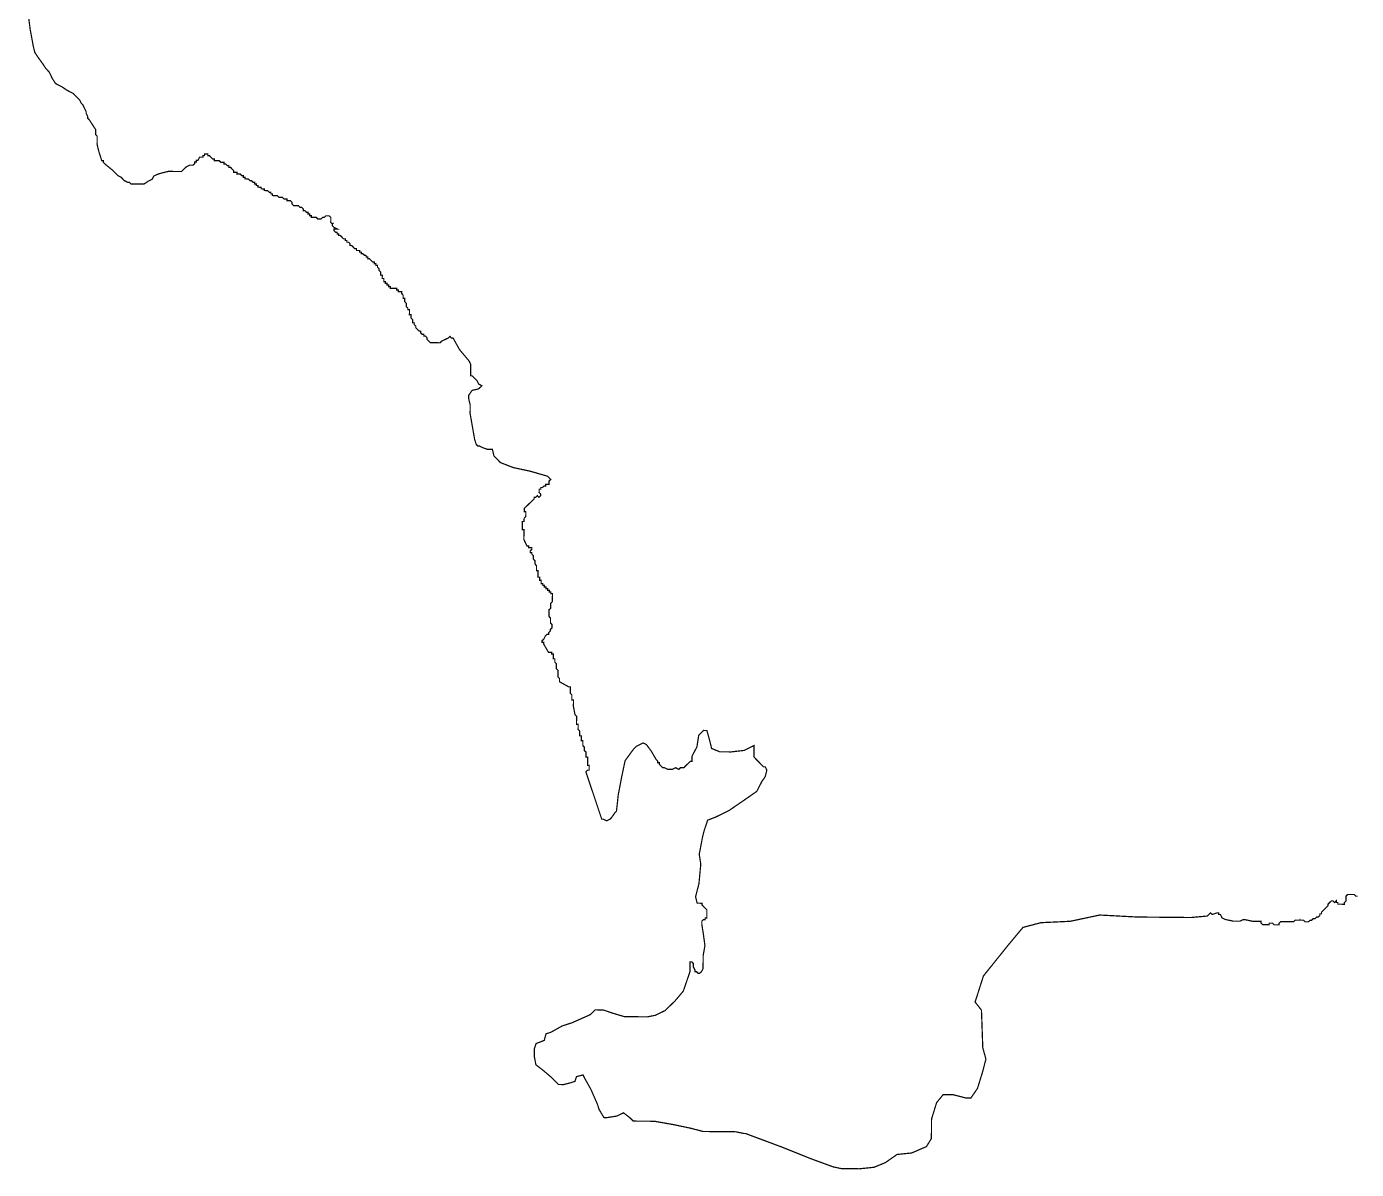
# Model space of a CAD drawing. Header units: metres. Extents: x 273899 to 302286, y 1977397 to 2102169.
# Drawn here: x 288943 to 292213, y 1990104 to 1992914 of the extents above; entities that cross this region are included whole.
import ezdxf

# ---------------------------------------------------------------- set-up
doc = ezdxf.new("R2010")
doc.units = ezdxf.units.M
doc.header["$MEASUREMENT"] = 0
doc.layers.add('HAZARDS LINE', color=1, linetype='Continuous')

msp = doc.modelspace()

# ---------------------------------------------------------------- linework, layer by layer
at = {"layer": 'HAZARDS LINE', "lineweight": 18}
msp.add_lwpolyline([(292215.3, 1990775.6, 3.01, 3.01, 0), (292211.2, 1990775.6, 3.01, 3.01, 0), (292207.3, 1990779.7, 3.01, 3.01, 0), (292191.2, 1990779.8, 3.01, 3.01, 0), (292187.2, 1990775.8, 3.01, 3.01, 0), (292187.1, 1990763.8, 3.01, 3.01, 0), (292183, 1990759.8, 3.01, 3.01, 0), (292183, 1990755.8, 3.01, 3.01, 0), (292167, 1990756, 3.01, 3.01, 0), (292167, 1990760, 3.01, 3.01, 0), (292163, 1990760, 3.01, 3.01, 0), (292163, 1990764, 3.01, 3.01, 0), (292159, 1990760.1, 3.01, 3.01, 0), (292155, 1990764.1, 3.01, 3.01, 0), (292151, 1990764.1, 3.01, 3.01, 0), (292147, 1990760.2, 3.01, 3.01, 0), (292142.9, 1990756.2, 3.01, 3.01, 0), (292142.9, 1990752.2, 3.01, 3.01, 0), (292138.8, 1990748.2, 3.01, 3.01, 0), (292130.8, 1990740.3, 3.01, 3.01, 0), (292126.7, 1990736.3, 3.01, 3.01, 0), (292126.7, 1990732.3, 3.01, 3.01, 0), (292122.7, 1990732.3, 3.01, 3.01, 0), (292122.6, 1990728.3, 3.01, 3.01, 0), (292118.6, 1990724.3, 3.01, 3.01, 0), (292114.6, 1990724.4, 3.01, 3.01, 0), (292110.5, 1990720.4, 3.01, 3.01, 0), (292106.5, 1990720.5, 3.01, 3.01, 0), (292102.5, 1990716.5, 3.01, 3.01, 0), (292098.5, 1990716.5, 3.01, 3.01, 0), (292094.4, 1990712.5, 3.01, 3.01, 0), (292086.4, 1990712.6, 3.01, 3.01, 0), (292082.4, 1990716.7, 3.01, 3.01, 0), (292062.4, 1990716.8, 3.01, 3.01, 0), (292058.4, 1990712.9, 3.01, 3.01, 0), (292026.3, 1990713.2, 3.01, 3.01, 0), (292022.3, 1990709.2, 3.01, 3.01, 0), (292022.2, 1990705.2, 3.01, 3.01, 0), (292010.2, 1990705.3, 3.01, 3.01, 0), (292006.2, 1990709.3, 3.01, 3.01, 0), (291998.2, 1990709.4, 3.01, 3.01, 0), (291998.2, 1990705.4, 3.01, 3.01, 0), (291982.1, 1990705.6, 3.01, 3.01, 0), (291978.2, 1990709.6, 3.01, 3.01, 0), (291978.2, 1990713.6, 3.01, 3.01, 0), (291958.2, 1990713.8, 3.01, 3.01, 0), (291938.2, 1990718, 3.01, 3.01, 0), (291934.2, 1990718, 3.01, 3.01, 0), (291926.1, 1990714.1, 3.01, 3.01, 0), (291910.1, 1990714.2, 3.01, 3.01, 0), (291890.1, 1990718.4, 3.01, 3.01, 0), (291882.1, 1990722.5, 3.01, 3.01, 0), (291878.2, 1990730.6, 3.01, 3.01, 0), (291874.1, 1990730.6, 3.01, 3.01, 0), (291874.2, 1990734.6, 3.01, 3.01, 0), (291870.2, 1990734.6, 3.01, 3.01, 0), (291858.1, 1990730.7, 3.01, 3.01, 0), (291854.1, 1990734.8, 3.01, 3.01, 0), (291846.1, 1990726.8, 3.01, 3.01, 0), (291805.9, 1990723.2, 3.01, 3.01, 0), (291673.7, 1990724.4, 3.01, 3.01, 0), (291581.5, 1990729.3, 3.01, 3.01, 0), (291509.2, 1990713.9, 3.01, 3.01, 0), (291437.1, 1990710.5, 3.01, 3.01, 0), (291392.9, 1990698.9, 3.01, 3.01, 0), (291356.4, 1990655.2, 3.01, 3.01, 0), (291295.6, 1990579.5, 3.01, 3.01, 0), (291279.1, 1990527.6, 3.01, 3.01, 0), (291275, 1990515.6, 3.01, 3.01, 0), (291290.8, 1990495.4, 3.01, 3.01, 0), (291294, 1990403.2, 3.01, 3.01, 0), (291301.7, 1990375, 3.01, 3.01, 0), (291293.4, 1990343, 3.01, 3.01, 0), (291281, 1990303.1, 3.01, 3.01, 0), (291264.8, 1990279.2, 3.01, 3.01, 0), (291252.7, 1990279.3, 3.01, 3.01, 0), (291220.8, 1990287.6, 3.01, 3.01, 0), (291196.7, 1990287.8, 3.01, 3.01, 0), (291180.5, 1990267.9, 3.01, 3.01, 0), (291168.1, 1990227.9, 3.01, 3.01, 0), (291167.7, 1990179.8, 3.01, 3.01, 0), (291155.5, 1990159.9, 3.01, 3.01, 0), (291119.2, 1990144.2, 3.01, 3.01, 0), (291083.1, 1990140.5, 3.01, 3.01, 0), (291054.9, 1990120.7, 3.01, 3.01, 0), (291026.7, 1990109, 3.01, 3.01, 0), (290990.6, 1990105.3, 3.01, 3.01, 0), (290946.5, 1990105.7, 3.01, 3.01, 0), (290926.5, 1990109.9, 3.01, 3.01, 0), (290870.6, 1990130.4, 3.01, 3.01, 0), (290798.7, 1990159.2, 3.01, 3.01, 0), (290710.8, 1990192, 3.01, 3.01, 0), (290706.8, 1990192.1, 3.01, 3.01, 0), (290686.8, 1990196.3, 3.01, 3.01, 0), (290606.7, 1990197, 3.01, 3.01, 0), (290574.7, 1990205.3, 3.01, 3.01, 0), (290534.7, 1990213.7, 3.01, 3.01, 0), (290486.7, 1990222.2, 3.01, 3.01, 0), (290434.6, 1990222.6, 3.01, 3.01, 0), (290426.6, 1990230.7, 3.01, 3.01, 0), (290410.7, 1990242.9, 3.01, 3.01, 0), (290394.6, 1990235, 3.01, 3.01, 0), (290370.5, 1990231.2, 3.01, 3.01, 0), (290362.5, 1990231.3, 3.01, 3.01, 0), (290350.6, 1990251.5, 3.01, 3.01, 0), (290346.8, 1990263.5, 3.01, 3.01, 0), (290331, 1990299.7, 3.01, 3.01, 0), (290315.3, 1990327.9, 3.01, 3.01, 0), (290311.3, 1990336, 3.01, 3.01, 0), (290295.3, 1990332.1, 3.01, 3.01, 0), (290291.2, 1990320.2, 3.01, 3.01, 0), (290279.1, 1990316.3, 3.01, 3.01, 0), (290263, 1990312.4, 3.01, 3.01, 0), (290251, 1990312.5, 3.01, 3.01, 0), (290235.1, 1990328.7, 3.01, 3.01, 0), (290211.3, 1990348.9, 3.01, 3.01, 0), (290195.3, 1990361.1, 3.01, 3.01, 0), (290191.5, 1990381.2, 3.01, 3.01, 0), (290191.7, 1990401.2, 3.01, 3.01, 0), (290195.8, 1990413.2, 3.01, 3.01, 0), (290215.9, 1990421.1, 3.01, 3.01, 0), (290220.1, 1990437.1, 3.01, 3.01, 0), (290232.1, 1990441, 3.01, 3.01, 0), (290260.3, 1990456.7, 3.01, 3.01, 0), (290284.5, 1990464.5, 3.01, 3.01, 0), (290328.7, 1990484.2, 3.01, 3.01, 0), (290340.9, 1990496.1, 3.01, 3.01, 0), (290360.9, 1990495.9, 3.01, 3.01, 0), (290384.9, 1990487.7, 3.01, 3.01, 0), (290412.9, 1990479.4, 3.01, 3.01, 0), (290469, 1990478.9, 3.01, 3.01, 0), (290489, 1990482.7, 3.01, 3.01, 0), (290513.2, 1990494.5, 3.01, 3.01, 0), (290537.5, 1990518.3, 3.01, 3.01, 0), (290557.7, 1990542.2, 3.01, 3.01, 0), (290574.2, 1990590.2, 3.01, 3.01, 0), (290574.4, 1990614.2, 3.01, 3.01, 0), (290578.4, 1990614.2, 3.01, 3.01, 0), (290582.4, 1990610.1, 3.01, 3.01, 0), (290582.3, 1990602.1, 3.01, 3.01, 0), (290586.3, 1990594.1, 3.01, 3.01, 0), (290586.2, 1990590.1, 3.01, 3.01, 0), (290590.2, 1990590, 3.01, 3.01, 0), (290594.2, 1990586, 3.01, 3.01, 0), (290598.2, 1990585.9, 3.01, 3.01, 0), (290602.3, 1990589.9, 3.01, 3.01, 0), (290606.3, 1990597.9, 3.01, 3.01, 0), (290606.6, 1990630, 3.01, 3.01, 0), (290610.9, 1990654, 3.01, 3.01, 0), (290607.1, 1990682.1, 3.01, 3.01, 0), (290603.3, 1990706.2, 3.01, 3.01, 0), (290603.4, 1990714.2, 3.01, 3.01, 0), (290607.4, 1990718.1, 3.01, 3.01, 0), (290611.4, 1990718.1, 3.01, 3.01, 0), (290611.5, 1990722.1, 3.01, 3.01, 0), (290615.5, 1990722.1, 3.01, 3.01, 0), (290615.7, 1990742.1, 3.01, 3.01, 0), (290607.7, 1990750.2, 3.01, 3.01, 0), (290603.8, 1990754.3, 3.01, 3.01, 0), (290603.8, 1990758.3, 3.01, 3.01, 0), (290591.8, 1990758.4, 3.01, 3.01, 0), (290587.9, 1990774.4, 3.01, 3.01, 0), (290596.2, 1990806.4, 3.01, 3.01, 0), (290600.7, 1990854.5, 3.01, 3.01, 0), (290596.9, 1990878.6, 3.01, 3.01, 0), (290605.3, 1990922.6, 3.01, 3.01, 0), (290609.5, 1990938.6, 3.01, 3.01, 0), (290617.7, 1990962.6, 3.01, 3.01, 0), (290637.8, 1990970.4, 3.01, 3.01, 0), (290670, 1990986.2, 3.01, 3.01, 0), (290710.4, 1991013.9, 3.01, 3.01, 0), (290738.6, 1991033.6, 3.01, 3.01, 0), (290750.8, 1991057.6, 3.01, 3.01, 0), (290759, 1991069.5, 3.01, 3.01, 0), (290763.1, 1991085.5, 3.01, 3.01, 0), (290759.2, 1991093.6, 3.01, 3.01, 0), (290755.2, 1991093.6, 3.01, 3.01, 0), (290747.2, 1991101.7, 3.01, 3.01, 0), (290743.3, 1991105.8, 3.01, 3.01, 0), (290739.3, 1991109.8, 3.01, 3.01, 0), (290735.3, 1991113.8, 3.01, 3.01, 0), (290731.3, 1991117.9, 3.01, 3.01, 0), (290731.6, 1991146, 3.01, 3.01, 0), (290707.4, 1991134.1, 3.01, 3.01, 0), (290675.3, 1991130.4, 3.01, 3.01, 0), (290647.3, 1991130.7, 3.01, 3.01, 0), (290627.3, 1991138.9, 3.01, 3.01, 0), (290623.5, 1991155, 3.01, 3.01, 0), (290615.7, 1991183.1, 3.01, 3.01, 0), (290607.7, 1991183.2, 3.01, 3.01, 0), (290595.6, 1991171.2, 3.01, 3.01, 0), (290591.3, 1991143.2, 3.01, 3.01, 0), (290579, 1991119.3, 3.01, 3.01, 0), (290578.9, 1991107.3, 3.01, 3.01, 0), (290574.9, 1991107.3, 3.01, 3.01, 0), (290570.9, 1991103.3, 3.01, 3.01, 0), (290566.8, 1991099.4, 3.01, 3.01, 0), (290562.8, 1991095.4, 3.01, 3.01, 0), (290558.7, 1991091.4, 3.01, 3.01, 0), (290550.7, 1991091.5, 3.01, 3.01, 0), (290546.7, 1991087.5, 3.01, 3.01, 0), (290538.7, 1991091.6, 3.01, 3.01, 0), (290530.7, 1991087.7, 3.01, 3.01, 0), (290518.6, 1991087.8, 3.01, 3.01, 0), (290510.7, 1991091.8, 3.01, 3.01, 0), (290506.6, 1991091.9, 3.01, 3.01, 0), (290502.7, 1991095.9, 3.01, 3.01, 0), (290498.7, 1991100, 3.01, 3.01, 0), (290498.7, 1991104, 3.01, 3.01, 0), (290494.7, 1991104, 3.01, 3.01, 0), (290494.8, 1991108, 3.01, 3.01, 0), (290490.8, 1991112.1, 3.01, 3.01, 0), (290479, 1991132.2, 3.01, 3.01, 0), (290467.1, 1991148.4, 3.01, 3.01, 0), (290459.1, 1991152.5, 3.01, 3.01, 0), (290451.1, 1991148.5, 3.01, 3.01, 0), (290443, 1991144.6, 3.01, 3.01, 0), (290434.9, 1991136.6, 3.01, 3.01, 0), (290414.6, 1991108.8, 3.01, 3.01, 0), (290406.2, 1991068.8, 3.01, 3.01, 0), (290397.8, 1991024.7, 3.01, 3.01, 0), (290393.4, 1990984.7, 3.01, 3.01, 0), (290389.4, 1990980.7, 3.01, 3.01, 0), (290381.3, 1990968.8, 3.01, 3.01, 0), (290377.2, 1990964.8, 3.01, 3.01, 0), (290369.2, 1990960.9, 3.01, 3.01, 0), (290361.2, 1990964.9, 3.01, 3.01, 0), (290357.2, 1990965, 3.01, 3.01, 0), (290318.2, 1991081.6, 3.01, 3.01, 0), (290322.2, 1991085.6, 3.01, 3.01, 0), (290326.2, 1991085.5, 3.01, 3.01, 0), (290326.3, 1991097.5, 3.01, 3.01, 0), (290322.3, 1991097.6, 3.01, 3.01, 0), (290322.5, 1991117.6, 3.01, 3.01, 0), (290318.5, 1991117.7, 3.01, 3.01, 0), (290318.6, 1991129.7, 3.01, 3.01, 0), (290314.6, 1991133.7, 3.01, 3.01, 0), (290314.7, 1991141.7, 3.01, 3.01, 0), (290310.7, 1991145.8, 3.01, 3.01, 0), (290310.8, 1991157.8, 3.01, 3.01, 0), (290306.8, 1991157.9, 3.01, 3.01, 0), (290307, 1991169.9, 3.01, 3.01, 0), (290302.9, 1991169.9, 3.01, 3.01, 0), (290303.1, 1991181.9, 3.01, 3.01, 0), (290299.1, 1991186, 3.01, 3.01, 0), (290299.2, 1991198, 3.01, 3.01, 0), (290295.2, 1991198.1, 3.01, 3.01, 0), (290295.4, 1991218.1, 3.01, 3.01, 0), (290291.4, 1991222.1, 3.01, 3.01, 0), (290287.6, 1991242.2, 3.01, 3.01, 0), (290287.7, 1991258.3, 3.01, 3.01, 0), (290283.7, 1991258.3, 3.01, 3.01, 0), (290283.8, 1991270.3, 3.01, 3.01, 0), (290279.8, 1991274.4, 3.01, 3.01, 0), (290280, 1991290.4, 3.01, 3.01, 0), (290276, 1991290.4, 3.01, 3.01, 0), (290253.3, 1991303, 3.01, 3.01, 0), (290253.4, 1991311, 3.01, 3.01, 0), (290249.4, 1991315.1, 3.01, 3.01, 0), (290249.6, 1991331.1, 3.01, 3.01, 0), (290245.7, 1991335.2, 3.01, 3.01, 0), (290245.8, 1991347.2, 3.01, 3.01, 0), (290241.9, 1991351.3, 3.01, 3.01, 0), (290242, 1991359.3, 3.01, 3.01, 0), (290238, 1991359.3, 3.01, 3.01, 0), (290238.1, 1991371.4, 3.01, 3.01, 0), (290234.1, 1991371.4, 3.01, 3.01, 0), (290234.2, 1991375.4, 3.01, 3.01, 0), (290226.2, 1991375.5, 3.01, 3.01, 0), (290214.4, 1991395.7, 3.01, 3.01, 0), (290214.4, 1991399.7, 3.01, 3.01, 0), (290210.4, 1991399.8, 3.01, 3.01, 0), (290210.5, 1991403.8, 3.01, 3.01, 0), (290214.6, 1991407.7, 3.01, 3.01, 0), (290218.7, 1991415.7, 3.01, 3.01, 0), (290222.7, 1991419.7, 3.01, 3.01, 0), (290226.7, 1991419.6, 3.01, 3.01, 0), (290226.8, 1991423.6, 3.01, 3.01, 0), (290230.8, 1991427.6, 3.01, 3.01, 0), (290230.9, 1991431.6, 3.01, 3.01, 0), (290235, 1991435.5, 3.01, 3.01, 0), (290235.1, 1991443.5, 3.01, 3.01, 0), (290231.1, 1991447.6, 3.01, 3.01, 0), (290231.3, 1991459.6, 3.01, 3.01, 0), (290227.3, 1991463.7, 3.01, 3.01, 0), (290227.5, 1991479.7, 3.01, 3.01, 0), (290231.6, 1991483.7, 3.01, 3.01, 0), (290231.7, 1991495.7, 3.01, 3.01, 0), (290235.8, 1991499.6, 3.01, 3.01, 0), (290236.1, 1991519.7, 3.01, 3.01, 0), (290232, 1991519.7, 3.01, 3.01, 0), (290232.1, 1991523.7, 3.01, 3.01, 0), (290228.1, 1991523.8, 3.01, 3.01, 0), (290228.1, 1991527.8, 3.01, 3.01, 0), (290224.1, 1991527.8, 3.01, 3.01, 0), (290224.2, 1991531.8, 3.01, 3.01, 0), (290220.2, 1991531.9, 3.01, 3.01, 0), (290220.2, 1991535.9, 3.01, 3.01, 0), (290216.2, 1991536, 3.01, 3.01, 0), (290216.3, 1991540, 3.01, 3.01, 0), (290212.3, 1991540, 3.01, 3.01, 0), (290212.3, 1991544, 3.01, 3.01, 0), (290208.3, 1991544.1, 3.01, 3.01, 0), (290208.4, 1991552.1, 3.01, 3.01, 0), (290204.4, 1991552.1, 3.01, 3.01, 0), (290204.5, 1991560.2, 3.01, 3.01, 0), (290200.5, 1991560.2, 3.01, 3.01, 0), (290200.7, 1991576.2, 3.01, 3.01, 0), (290196.7, 1991576.3, 3.01, 3.01, 0), (290196.9, 1991588.3, 3.01, 3.01, 0), (290192.9, 1991592.4, 3.01, 3.01, 0), (290193, 1991600.4, 3.01, 3.01, 0), (290189.1, 1991604.4, 3.01, 3.01, 0), (290189.2, 1991612.5, 3.01, 3.01, 0), (290185.2, 1991616.5, 3.01, 3.01, 0), (290185.3, 1991620.5, 3.01, 3.01, 0), (290181.3, 1991620.6, 3.01, 3.01, 0), (290181.3, 1991624.6, 3.01, 3.01, 0), (290185.4, 1991628.5, 3.01, 3.01, 0), (290185.4, 1991632.5, 3.01, 3.01, 0), (290177.4, 1991632.6, 3.01, 3.01, 0), (290177.5, 1991636.7, 3.01, 3.01, 0), (290173.5, 1991636.7, 3.01, 3.01, 0), (290165.7, 1991652.8, 3.01, 3.01, 0), (290166, 1991676.9, 3.01, 3.01, 0), (290162, 1991676.9, 3.01, 3.01, 0), (290162.2, 1991697, 3.01, 3.01, 0), (290166.2, 1991696.9, 3.01, 3.01, 0), (290166.4, 1991704.9, 3.01, 3.01, 0), (290170.4, 1991708.9, 3.01, 3.01, 0), (290170.6, 1991720.9, 3.01, 3.01, 0), (290166.6, 1991721, 3.01, 3.01, 0), (290166.7, 1991729, 3.01, 3.01, 0), (290191, 1991752.7, 3.01, 3.01, 0), (290191.1, 1991756.7, 3.01, 3.01, 0), (290195.1, 1991756.6, 3.01, 3.01, 0), (290199.1, 1991760.6, 3.01, 3.01, 0), (290203.1, 1991756.5, 3.01, 3.01, 0), (290207.1, 1991760.5, 3.01, 3.01, 0), (290207.2, 1991764.5, 3.01, 3.01, 0), (290203.2, 1991768.6, 3.01, 3.01, 0), (290203.4, 1991776.6, 3.01, 3.01, 0), (290207.4, 1991776.5, 3.01, 3.01, 0), (290207.4, 1991780.5, 3.01, 3.01, 0), (290211.4, 1991780.5, 3.01, 3.01, 0), (290215.5, 1991784.4, 3.01, 3.01, 0), (290219.5, 1991784.4, 3.01, 3.01, 0), (290219.5, 1991788.4, 3.01, 3.01, 0), (290227.5, 1991788.3, 3.01, 3.01, 0), (290227.6, 1991796.3, 3.01, 3.01, 0), (290231.7, 1991800.3, 3.01, 3.01, 0), (290223.8, 1991808.4, 3.01, 3.01, 0), (290179.9, 1991821, 3.01, 3.01, 0), (290139.9, 1991829.5, 3.01, 3.01, 0), (290108, 1991841.9, 3.01, 3.01, 0), (290092.2, 1991858.2, 3.01, 3.01, 0), (290088.4, 1991874.3, 3.01, 3.01, 0), (290076.4, 1991874.4, 3.01, 3.01, 0), (290064.4, 1991878.6, 3.01, 3.01, 0), (290056.5, 1991882.7, 3.01, 3.01, 0), (290052.5, 1991882.7, 3.01, 3.01, 0), (290048.5, 1991886.8, 3.01, 3.01, 0), (290044.7, 1991898.9, 3.01, 3.01, 0), (290033.5, 1991963.1, 3.01, 3.01, 0), (290033.8, 1991983.2, 3.01, 3.01, 0), (290030, 1991999.3, 3.01, 3.01, 0), (290030.1, 1992007.3, 3.01, 3.01, 0), (290038.2, 1992019.2, 3.01, 3.01, 0), (290054.3, 1992023, 3.01, 3.01, 0), (290058.4, 1992026.9, 3.01, 3.01, 0), (290062.4, 1992030.9, 3.01, 3.01, 0), (290054.5, 1992035, 3.01, 3.01, 0), (290050.6, 1992043.1, 3.01, 3.01, 0), (290046.6, 1992047.1, 3.01, 3.01, 0), (290042.7, 1992051.2, 3.01, 3.01, 0), (290038.7, 1992055.3, 3.01, 3.01, 0), (290034.7, 1992055.3, 3.01, 3.01, 0), (290035.1, 1992083.4, 3.01, 3.01, 0), (290031.2, 1992091.4, 3.01, 3.01, 0), (290007.5, 1992119.8, 3.01, 3.01, 0), (289991.8, 1992148, 3.01, 3.01, 0), (289987.8, 1992148.1, 3.01, 3.01, 0), (289983.9, 1992152.1, 3.01, 3.01, 0), (289979.8, 1992148.2, 3.01, 3.01, 0), (289963.7, 1992140.4, 3.01, 3.01, 0), (289959.6, 1992136.4, 3.01, 3.01, 0), (289935.6, 1992136.7, 3.01, 3.01, 0), (289927.7, 1992144.9, 3.01, 3.01, 0), (289927.7, 1992148.9, 3.01, 3.01, 0), (289923.8, 1992152.9, 3.01, 3.01, 0), (289919.8, 1992153, 3.01, 3.01, 0), (289919.8, 1992157, 3.01, 3.01, 0), (289915.8, 1992157, 3.01, 3.01, 0), (289911.9, 1992161.1, 3.01, 3.01, 0), (289911.9, 1992165.1, 3.01, 3.01, 0), (289907.9, 1992165.2, 3.01, 3.01, 0), (289904, 1992169.2, 3.01, 3.01, 0), (289900, 1992173.3, 3.01, 3.01, 0), (289900.1, 1992177.3, 3.01, 3.01, 0), (289896.1, 1992181.3, 3.01, 3.01, 0), (289896.2, 1992185.4, 3.01, 3.01, 0), (289892.2, 1992185.4, 3.01, 3.01, 0), (289892.3, 1992193.4, 3.01, 3.01, 0), (289888.3, 1992197.5, 3.01, 3.01, 0), (289888.4, 1992205.5, 3.01, 3.01, 0), (289884.4, 1992205.5, 3.01, 3.01, 0), (289884.6, 1992217.6, 3.01, 3.01, 0), (289880.6, 1992217.6, 3.01, 3.01, 0), (289880.6, 1992221.6, 3.01, 3.01, 0), (289876.7, 1992225.7, 3.01, 3.01, 0), (289876.8, 1992233.7, 3.01, 3.01, 0), (289872.8, 1992237.8, 3.01, 3.01, 0), (289872.9, 1992245.8, 3.01, 3.01, 0), (289868.9, 1992245.8, 3.01, 3.01, 0), (289869, 1992253.8, 3.01, 3.01, 0), (289865.1, 1992257.9, 3.01, 3.01, 0), (289865.1, 1992261.9, 3.01, 3.01, 0), (289857.1, 1992262, 3.01, 3.01, 0), (289857.1, 1992266, 3.01, 3.01, 0), (289853.1, 1992266.1, 3.01, 3.01, 0), (289853.2, 1992270.1, 3.01, 3.01, 0), (289837.2, 1992270.3, 3.01, 3.01, 0), (289837.2, 1992274.3, 3.01, 3.01, 0), (289833.2, 1992274.3, 3.01, 3.01, 0), (289833.3, 1992278.4, 3.01, 3.01, 0), (289829.3, 1992278.4, 3.01, 3.01, 0), (289829.3, 1992282.4, 3.01, 3.01, 0), (289825.3, 1992282.5, 3.01, 3.01, 0), (289825.4, 1992286.5, 3.01, 3.01, 0), (289821.4, 1992286.5, 3.01, 3.01, 0), (289821.5, 1992294.5, 3.01, 3.01, 0), (289817.4, 1992294.6, 3.01, 3.01, 0), (289817.6, 1992302.6, 3.01, 3.01, 0), (289813.5, 1992302.7, 3.01, 3.01, 0), (289813.7, 1992310.7, 3.01, 3.01, 0), (289809.7, 1992314.7, 3.01, 3.01, 0), (289809.8, 1992318.7, 3.01, 3.01, 0), (289805.8, 1992322.8, 3.01, 3.01, 0), (289805.9, 1992326.8, 3.01, 3.01, 0), (289801.8, 1992326.9, 3.01, 3.01, 0), (289801.9, 1992330.9, 3.01, 3.01, 0), (289797.9, 1992330.9, 3.01, 3.01, 0), (289797.9, 1992334.9, 3.01, 3.01, 0), (289793.9, 1992335, 3.01, 3.01, 0), (289790, 1992339, 3.01, 3.01, 0), (289786, 1992343.1, 3.01, 3.01, 0), (289782, 1992343.1, 3.01, 3.01, 0), (289782.1, 1992347.2, 3.01, 3.01, 0), (289778.1, 1992347.2, 3.01, 3.01, 0), (289778.1, 1992351.2, 3.01, 3.01, 0), (289774.1, 1992351.3, 3.01, 3.01, 0), (289770.2, 1992355.3, 3.01, 3.01, 0), (289766.2, 1992355.4, 3.01, 3.01, 0), (289766.2, 1992359.4, 3.01, 3.01, 0), (289762.2, 1992359.4, 3.01, 3.01, 0), (289762.3, 1992363.4, 3.01, 3.01, 0), (289754.2, 1992363.5, 3.01, 3.01, 0), (289754.3, 1992367.6, 3.01, 3.01, 0), (289750.3, 1992367.6, 3.01, 3.01, 0), (289746.3, 1992371.7, 3.01, 3.01, 0), (289742.4, 1992375.7, 3.01, 3.01, 0), (289738.4, 1992375.8, 3.01, 3.01, 0), (289738.4, 1992379.8, 3.01, 3.01, 0), (289734.5, 1992383.8, 3.01, 3.01, 0), (289730.5, 1992383.9, 3.01, 3.01, 0), (289730.5, 1992387.9, 3.01, 3.01, 0), (289726.5, 1992388, 3.01, 3.01, 0), (289726.6, 1992392, 3.01, 3.01, 0), (289722.6, 1992392, 3.01, 3.01, 0), (289718.6, 1992396.1, 3.01, 3.01, 0), (289714.7, 1992400.1, 3.01, 3.01, 0), (289710.6, 1992400.2, 3.01, 3.01, 0), (289710.7, 1992404.2, 3.01, 3.01, 0), (289706.7, 1992404.2, 3.01, 3.01, 0), (289706.7, 1992408.2, 3.01, 3.01, 0), (289702.7, 1992408.3, 3.01, 3.01, 0), (289698.8, 1992412.4, 3.01, 3.01, 0), (289698.8, 1992416.4, 3.01, 3.01, 0), (289706.8, 1992416.3, 3.01, 3.01, 0), (289698.9, 1992420.4, 3.01, 3.01, 0), (289694.9, 1992424.4, 3.01, 3.01, 0), (289695, 1992428.4, 3.01, 3.01, 0), (289691, 1992432.5, 3.01, 3.01, 0), (289691.2, 1992444.5, 3.01, 3.01, 0), (289687.2, 1992448.6, 3.01, 3.01, 0), (289679.2, 1992448.7, 3.01, 3.01, 0), (289675.2, 1992444.7, 3.01, 3.01, 0), (289671.2, 1992444.8, 3.01, 3.01, 0), (289667.1, 1992440.8, 3.01, 3.01, 0), (289659.1, 1992440.9, 3.01, 3.01, 0), (289655.1, 1992445, 3.01, 3.01, 0), (289643.1, 1992445.1, 3.01, 3.01, 0), (289643.2, 1992449.2, 3.01, 3.01, 0), (289639.2, 1992449.2, 3.01, 3.01, 0), (289639.2, 1992453.2, 3.01, 3.01, 0), (289635.2, 1992453.3, 3.01, 3.01, 0), (289635.3, 1992457.3, 3.01, 3.01, 0), (289631.3, 1992457.3, 3.01, 3.01, 0), (289627.3, 1992461.4, 3.01, 3.01, 0), (289623.3, 1992461.4, 3.01, 3.01, 0), (289623.3, 1992465.4, 3.01, 3.01, 0), (289619.4, 1992469.5, 3.01, 3.01, 0), (289615.4, 1992469.6, 3.01, 3.01, 0), (289611.4, 1992473.6, 3.01, 3.01, 0), (289599.4, 1992473.8, 3.01, 3.01, 0), (289595.5, 1992477.8, 3.01, 3.01, 0), (289595.5, 1992481.8, 3.01, 3.01, 0), (289591.6, 1992485.9, 3.01, 3.01, 0), (289583.5, 1992486, 3.01, 3.01, 0), (289583.6, 1992490, 3.01, 3.01, 0), (289575.6, 1992490.1, 3.01, 3.01, 0), (289571.6, 1992494.2, 3.01, 3.01, 0), (289563.6, 1992494.3, 3.01, 3.01, 0), (289559.7, 1992498.3, 3.01, 3.01, 0), (289547.6, 1992498.5, 3.01, 3.01, 0), (289547.7, 1992502.5, 3.01, 3.01, 0), (289543.7, 1992502.6, 3.01, 3.01, 0), (289543.7, 1992506.6, 3.01, 3.01, 0), (289539.7, 1992506.6, 3.01, 3.01, 0), (289535.8, 1992510.7, 3.01, 3.01, 0), (289527.8, 1992510.8, 3.01, 3.01, 0), (289527.8, 1992514.8, 3.01, 3.01, 0), (289519.8, 1992514.9, 3.01, 3.01, 0), (289519.9, 1992518.9, 3.01, 3.01, 0), (289511.9, 1992519, 3.01, 3.01, 0), (289511.9, 1992523, 3.01, 3.01, 0), (289507.9, 1992523.1, 3.01, 3.01, 0), (289508, 1992527.1, 3.01, 3.01, 0), (289503.9, 1992527.1, 3.01, 3.01, 0), (289504, 1992531.1, 3.01, 3.01, 0), (289500, 1992531.2, 3.01, 3.01, 0), (289496, 1992535.2, 3.01, 3.01, 0), (289492, 1992535.3, 3.01, 3.01, 0), (289488.1, 1992539.4, 3.01, 3.01, 0), (289480.1, 1992539.5, 3.01, 3.01, 0), (289480.1, 1992543.5, 3.01, 3.01, 0), (289476.1, 1992543.5, 3.01, 3.01, 0), (289476.2, 1992547.5, 3.01, 3.01, 0), (289472.2, 1992547.6, 3.01, 3.01, 0), (289468.2, 1992551.6, 3.01, 3.01, 0), (289460.2, 1992551.7, 3.01, 3.01, 0), (289460.2, 1992555.7, 3.01, 3.01, 0), (289452.2, 1992555.8, 3.01, 3.01, 0), (289452.3, 1992559.9, 3.01, 3.01, 0), (289448.3, 1992563.9, 3.01, 3.01, 0), (289444.4, 1992568, 3.01, 3.01, 0), (289440.4, 1992568, 3.01, 3.01, 0), (289440.4, 1992572, 3.01, 3.01, 0), (289436.4, 1992572.1, 3.01, 3.01, 0), (289432.5, 1992576.1, 3.01, 3.01, 0), (289428.5, 1992576.2, 3.01, 3.01, 0), (289428.5, 1992580.2, 3.01, 3.01, 0), (289420.5, 1992580.3, 3.01, 3.01, 0), (289416.5, 1992584.4, 3.01, 3.01, 0), (289404.5, 1992584.5, 3.01, 3.01, 0), (289404.6, 1992588.5, 3.01, 3.01, 0), (289400.6, 1992588.6, 3.01, 3.01, 0), (289396.6, 1992592.6, 3.01, 3.01, 0), (289392.7, 1992596.7, 3.01, 3.01, 0), (289388.7, 1992596.8, 3.01, 3.01, 0), (289388.7, 1992600.8, 3.01, 3.01, 0), (289380.7, 1992600.9, 3.01, 3.01, 0), (289380.6, 1992596.9, 3.01, 3.01, 0), (289376.6, 1992596.9, 3.01, 3.01, 0), (289376.6, 1992592.9, 3.01, 3.01, 0), (289368.6, 1992593, 3.01, 3.01, 0), (289364.5, 1992585.1, 3.01, 3.01, 0), (289360.5, 1992585.1, 3.01, 3.01, 0), (289360.4, 1992581.1, 3.01, 3.01, 0), (289356.4, 1992581.1, 3.01, 3.01, 0), (289356.3, 1992577.1, 3.01, 3.01, 0), (289352.3, 1992573.2, 3.01, 3.01, 0), (289344.3, 1992573.3, 3.01, 3.01, 0), (289336.2, 1992569.4, 3.01, 3.01, 0), (289332.1, 1992565.4, 3.01, 3.01, 0), (289324, 1992557.5, 3.01, 3.01, 0), (289292, 1992557.9, 3.01, 3.01, 0), (289275.9, 1992554.1, 3.01, 3.01, 0), (289263.8, 1992550.3, 3.01, 3.01, 0), (289255.8, 1992546.4, 3.01, 3.01, 0), (289251.7, 1992538.4, 3.01, 3.01, 0), (289243.6, 1992534.5, 3.01, 3.01, 0), (289231.5, 1992526.7, 3.01, 3.01, 0), (289199.4, 1992527.1, 3.01, 3.01, 0), (289195.5, 1992531.2, 3.01, 3.01, 0), (289191.5, 1992531.2, 3.01, 3.01, 0), (289183.5, 1992535.3, 3.01, 3.01, 0), (289175.6, 1992543.4, 3.01, 3.01, 0), (289167.6, 1992547.5, 3.01, 3.01, 0), (289155.8, 1992559.7, 3.01, 3.01, 0), (289135.9, 1992576, 3.01, 3.01, 0), (289132, 1992580.1, 3.01, 3.01, 0), (289132, 1992584.1, 3.01, 3.01, 0), (289128, 1992584.1, 3.01, 3.01, 0), (289120.3, 1992608.3, 3.01, 3.01, 0), (289116.5, 1992624.4, 3.01, 3.01, 0), (289116.8, 1992644.4, 3.01, 3.01, 0), (289112.9, 1992648.5, 3.01, 3.01, 0), (289113, 1992660.5, 3.01, 3.01, 0), (289105.2, 1992672.6, 3.01, 3.01, 0), (289097.3, 1992684.7, 3.01, 3.01, 0), (289093.3, 1992688.8, 3.01, 3.01, 0), (289093.4, 1992692.8, 3.01, 3.01, 0), (289089.5, 1992700.9, 3.01, 3.01, 0), (289089.6, 1992704.9, 3.01, 3.01, 0), (289085.7, 1992712.9, 3.01, 3.01, 0), (289081.7, 1992721, 3.01, 3.01, 0), (289077.8, 1992725.1, 3.01, 3.01, 0), (289073.9, 1992733.1, 3.01, 3.01, 0), (289066, 1992741.2, 3.01, 3.01, 0), (289062, 1992745.3, 3.01, 3.01, 0), (289058.1, 1992749.4, 3.01, 3.01, 0), (289042.2, 1992757.6, 3.01, 3.01, 0), (289030.2, 1992765.8, 3.01, 3.01, 0), (289014.3, 1992774, 3.01, 3.01, 0), (289006.5, 1992786.1, 3.01, 3.01, 0), (288998.7, 1992802.2, 3.01, 3.01, 0), (288990.8, 1992810.4, 3.01, 3.01, 0), (288982.9, 1992822.5, 3.01, 3.01, 0), (288971.1, 1992838.7, 3.01, 3.01, 0), (288963.2, 1992850.8, 3.01, 3.01, 0), (288959.4, 1992866.9, 3.01, 3.01, 0), (288952, 1992907, 3.01, 3.01, 0), (288944.7, 1992963.2, 3.01, 3.01, 0)], format="xyseb", dxfattribs=at)
at = {"layer": 'HAZARDS LINE', "lineweight": 18, "const_width": 3.01}
for points in [[(289699, 1992432.4), (289695, 1992428.4)], [(292074.5, 1990720.7), (292074.4, 1990716.7)]]:
    msp.add_lwpolyline(points, close=True, dxfattribs=at)

doc.saveas('drawing.dxf')
